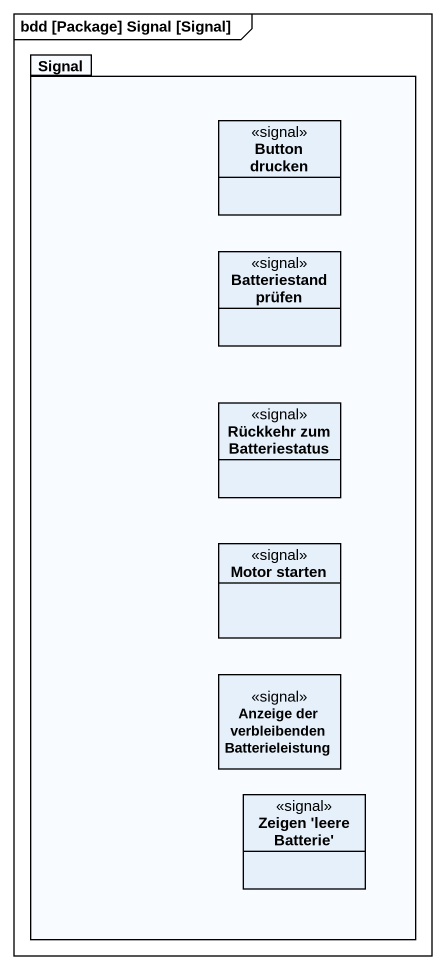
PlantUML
@startuml
mainframe bdd [Package] Signal [Signal]
hide circle
hide empty members
package Signal {
  class "Button drucken" as Button_drucken <<signal>>
  class "Batteriestand prüfen" as Batteriestand_prüfen <<signal>>
  class "Rückkehr zum Batteriestatus" as Rückkehr_zum_Batteriestatus <<signal>>
  class "Motor starten" as Motor_starten <<signal>>
  class "Anzeige der verbleibenden Batterieleistung" as Anzeige_der_verbleibenden <<signal>>
  class "Zeigen 'leere Batterie'" as Zeigen_leere_Batterie <<signal>>
}
@enduml
